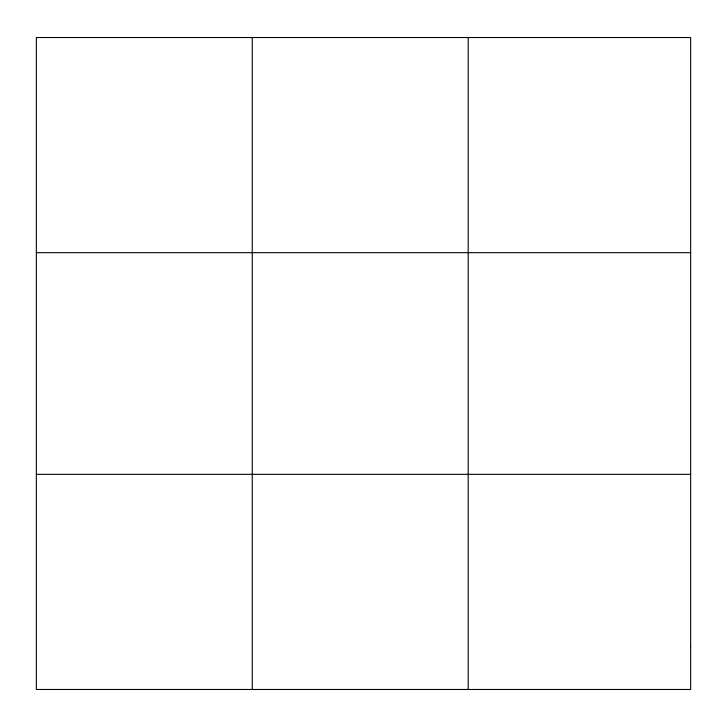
<?xml version="1.0" encoding="UTF-8"?>
<svg xmlns="http://www.w3.org/2000/svg" width="727" height="727" viewBox="0 0 727 727"><rect width="100%" height="100%" fill="white"/><g stroke="black" fill="none" stroke-linecap="round" stroke-linejoin="round"><path stroke-width="1.09" d="M252.269 37.522L252.269 689.478M468.188 37.522L468.188 689.478M36.35 252.669L690.65 252.669M36.35 474.331L690.65 474.331M690.65 646.448L690.65 689.478L36.35 689.478L36.35 37.522L690.65 37.522L690.65 646.448"/></g></svg>
